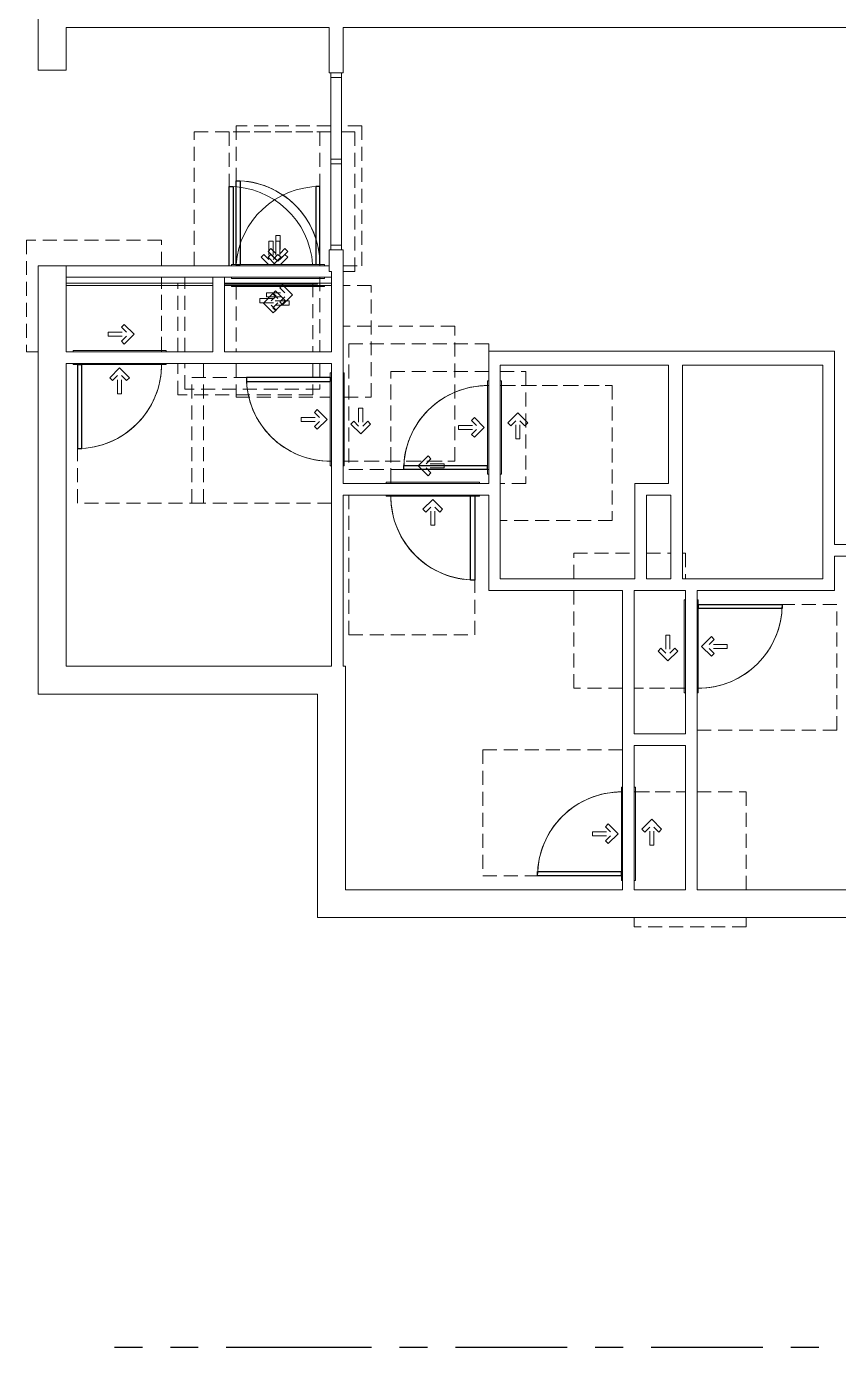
# Model space of a CAD drawing. Header units: inches. Extents: x -121 to 1419, y -1352 to 84.
# Drawn here: x -121 to 228, y -1270 to -703 of the extents above; entities that cross this region are included whole.
import ezdxf

# ---------------------------------------------------------------- set-up
doc = ezdxf.new("R2010")
doc.units = ezdxf.units.IN
doc.header["$MEASUREMENT"] = 0
doc.linetypes.add('ADA Clearance', pattern=[9, 6, -3])
doc.linetypes.add('Grid Line', pattern=[84, 48, -12, 12, -12])
for name, color, linetype, lineweight in [('A-DOOR', 31, 'Continuous', 15), ('A-DOOR-FRAM', 31, 'Continuous', 9), ('A-GLAZ-CWMG', 51, 'Continuous', 9), ('A-WALL', 113, 'Continuous', 15), ('I-WALL', 2, 'Continuous', 15), ('S-GRID', 1, 'Continuous', 9)]:
    doc.layers.add(name, color=color, linetype=linetype, lineweight=lineweight)

# ---------------------------------------------------------------- blocks, each defined once
blk = doc.blocks.new('Door-Single_CE_ - HM Door-2_ HM Frame-V23-ROOF')
at = {"layer": 'A-DOOR', "linetype": 'ADA Clearance', "lineweight": 9}
for p, q in [((-36, 62.5), (18, 62.5)), ((-36, 2.5), (-36, 62.5)), ((18, 62.5), (18, 3)), ((-0.89, 15.47), (-0.89, 7.72)), ((0.86, 15.47), (-0.89, 15.47)), ((0.86, 15.47), (0.86, 7.72)), ((-3.02, 9.85), (-4.26, 8.62)), ((-4.26, 8.62), (-0.02, 4.37)), ((-3.02, 9.85), (-0.89, 7.72)), ((4.22, 8.62), (-0.02, 4.37)), ((2.99, 9.85), (0.86, 7.72)), ((2.99, 9.85), (4.22, 8.62)), ((-18, -3), (-18, -31)), ((40, -2.5), (35, -2.5)), ((40, -50.5), (40, -2.5)), ((-2.02, -5.79), (-6.26, -10.04)), ((-2.02, -14.28), (-6.26, -10.04)), ((-0.78, -7.03), (-2.91, -9.16)), ((4.84, -9.16), (-2.91, -9.16)), ((4.84, -10.91), (-2.91, -10.91)), ((-0.78, -13.04), (-2.91, -10.91)), ((-0.78, -7.03), (-2.02, -5.79)), ((4.84, -10.91), (4.84, -9.16)), ((-0.78, -13.04), (-2.02, -14.28)), ((-18, -39.5), (-18, -50.5)), ((-18, -50.5), (40, -50.5))]:
    blk.add_line(p, q, dxfattribs=at)
at = {"layer": 'A-DOOR'}
for p, q in [((18, 39), (16.25, 39)), ((16.25, 39), (16.25, 3)), ((18, 3), (18, 39))]:
    blk.add_line(p, q, dxfattribs=at)
at = {"layer": 'A-DOOR', "lineweight": 25}
for p, q in [((18, 39), (16.25, 39)), ((16.25, 39), (16.25, 3)), ((18, 3), (18, 39))]:
    blk.add_line(p, q, dxfattribs=at)
at = {"layer": 'A-DOOR', "lineweight": 9}
blk.add_arc((18, 3), 36, 90, 179.9988, dxfattribs=at)
blk.add_arc((18, 3), 36, 90, 179.9988, dxfattribs=at)
blk.add_arc((18, 3), 36, 90, 179.9988, dxfattribs=at)
blk.add_arc((18, 3), 36, 90, 179.9988, dxfattribs=at)
blk = doc.blocks.new('Door-Single_CE_ - HM Door-2_ HM Frame-V1-ROOF')
at = {"layer": 'A-DOOR', "linetype": 'ADA Clearance', "lineweight": 9}
for p, q in [((-36, 62.5), (18, 62.5)), ((-36, 2.5), (-36, 62.5)), ((18, 62.5), (18, 3)), ((-0.89, 15.47), (-0.89, 7.72)), ((0.86, 15.47), (-0.89, 15.47)), ((0.86, 15.47), (0.86, 7.72)), ((-3.02, 9.85), (-4.26, 8.62)), ((-4.26, 8.62), (-0.02, 4.37)), ((-3.02, 9.85), (-0.89, 7.72)), ((4.22, 8.62), (-0.02, 4.37)), ((2.99, 9.85), (0.86, 7.72)), ((2.99, 9.85), (4.22, 8.62)), ((-18, -3), (-18, -50.5)), ((40, -50.5), (40, -2.5)), ((-2.02, -5.79), (-6.26, -10.04)), ((-2.02, -14.28), (-6.26, -10.04)), ((-0.78, -7.03), (-2.91, -9.16)), ((4.84, -9.16), (-2.91, -9.16)), ((4.84, -10.91), (-2.91, -10.91)), ((-0.78, -13.04), (-2.91, -10.91)), ((-0.78, -7.03), (-2.02, -5.79)), ((4.84, -10.91), (4.84, -9.16)), ((-0.78, -13.04), (-2.02, -14.28)), ((-18, -50.5), (40, -50.5))]:
    blk.add_line(p, q, dxfattribs=at)
at = {"layer": 'A-DOOR'}
for p, q in [((18, 39), (16.25, 39)), ((16.25, 39), (16.25, 3)), ((18, 3), (18, 39))]:
    blk.add_line(p, q, dxfattribs=at)
at = {"layer": 'A-DOOR', "lineweight": 25}
for p, q in [((18, 39), (16.25, 39)), ((16.25, 39), (16.25, 3)), ((18, 3), (18, 39))]:
    blk.add_line(p, q, dxfattribs=at)
at = {"layer": 'A-DOOR', "lineweight": 9}
blk.add_arc((18, 3), 36, 90, 179.9988, dxfattribs=at)
blk.add_arc((18, 3), 36, 90, 179.9988, dxfattribs=at)
blk.add_arc((18, 3), 36, 90, 179.9988, dxfattribs=at)
blk.add_arc((18, 3), 36, 90, 179.9988, dxfattribs=at)
blk = doc.blocks.new('Door-Single_CE_ - HM Door-2_ HM Frame-5139295-ROOF')
at = {"layer": 'A-DOOR', "linetype": 'ADA Clearance', "lineweight": 9}
for p, q in [((-18, 50.5), (24, 50.5)), ((-18, 3), (-18, 50.5)), ((29, 50.5), (40, 50.5)), ((40, 50.5), (40, 2.5)), ((-2.02, 14.28), (-6.26, 10.04)), ((-0.78, 13.04), (-2.91, 10.91)), ((-0.78, 13.04), (-2.02, 14.28)), ((-2.02, 5.79), (-6.26, 10.04)), ((4.84, 10.91), (-2.91, 10.91)), ((4.84, 9.16), (-2.91, 9.16)), ((-0.78, 7.03), (-2.91, 9.16)), ((-0.78, 7.03), (-2.02, 5.79)), ((4.84, 10.91), (4.84, 9.16)), ((40, 2.5), (29, 2.5)), ((-36, -2.5), (-36, -62.5)), ((-4.26, -8.62), (-0.02, -4.37)), ((4.22, -8.62), (-0.02, -4.37)), ((18, -62.5), (18, -3)), ((-3.02, -9.85), (-4.26, -8.62)), ((-3.02, -9.85), (-0.89, -7.72)), ((-0.89, -15.47), (-0.89, -7.72)), ((0.86, -15.47), (0.86, -7.72)), ((2.99, -9.85), (0.86, -7.72)), ((2.99, -9.85), (4.22, -8.62)), ((0.86, -15.47), (-0.89, -15.47)), ((-36, -62.5), (18, -62.5))]:
    blk.add_line(p, q, dxfattribs=at)
at = {"layer": 'A-DOOR'}
for p, q in [((16.25, -39), (16.25, -3)), ((18, -3), (18, -39)), ((18, -39), (16.25, -39))]:
    blk.add_line(p, q, dxfattribs=at)
at = {"layer": 'A-DOOR', "lineweight": 25}
for p, q in [((16.25, -39), (16.25, -3)), ((18, -3), (18, -39)), ((18, -39), (16.25, -39))]:
    blk.add_line(p, q, dxfattribs=at)
at = {"layer": 'A-DOOR', "lineweight": 9}
blk.add_arc((18, -3), 36, 180.0012, 270, dxfattribs=at)
blk.add_arc((18, -3), 36, 180.0012, 270, dxfattribs=at)
blk.add_arc((18, -3), 36, 180.0012, 270, dxfattribs=at)
blk.add_arc((18, -3), 36, 180.0012, 270, dxfattribs=at)
blk = doc.blocks.new('Door-Single_CE_ - HM Door-2_ HM Frame-V2-ROOF')
at = {"layer": 'A-DOOR', "linetype": 'ADA Clearance', "lineweight": 9}
for p, q in [((-18, 50.5), (40, 50.5)), ((-18, 3), (-18, 50.5)), ((40, 50.5), (40, 2.5)), ((-2.02, 14.28), (-6.26, 10.04)), ((-0.78, 13.04), (-2.91, 10.91)), ((-0.78, 13.04), (-2.02, 14.28)), ((-2.02, 5.79), (-6.26, 10.04)), ((4.84, 10.91), (-2.91, 10.91)), ((4.84, 9.16), (-2.91, 9.16)), ((-0.78, 7.03), (-2.91, 9.16)), ((-0.78, 7.03), (-2.02, 5.79)), ((4.84, 10.91), (4.84, 9.16)), ((-32.73, -2.5), (-36, -2.5)), ((-36, -2.5), (-36, -62.5)), ((-4.26, -8.62), (-0.02, -4.37)), ((4.22, -8.62), (-0.02, -4.37)), ((18, -62.5), (18, -3)), ((-3.02, -9.85), (-4.26, -8.62)), ((-3.02, -9.85), (-0.89, -7.72)), ((-0.89, -15.47), (-0.89, -7.72)), ((0.86, -15.47), (0.86, -7.72)), ((2.99, -9.85), (0.86, -7.72)), ((2.99, -9.85), (4.22, -8.62)), ((0.86, -15.47), (-0.89, -15.47)), ((-36, -62.5), (18, -62.5))]:
    blk.add_line(p, q, dxfattribs=at)
at = {"layer": 'A-DOOR'}
for p, q in [((16.25, -39), (16.25, -3)), ((18, -3), (18, -39)), ((18, -39), (16.25, -39))]:
    blk.add_line(p, q, dxfattribs=at)
at = {"layer": 'A-DOOR', "lineweight": 25}
for p, q in [((16.25, -39), (16.25, -3)), ((18, -3), (18, -39)), ((18, -39), (16.25, -39))]:
    blk.add_line(p, q, dxfattribs=at)
at = {"layer": 'A-DOOR', "lineweight": 9}
blk.add_arc((18, -3), 36, 180.0012, 270, dxfattribs=at)
blk.add_arc((18, -3), 36, 180.0012, 270, dxfattribs=at)
blk.add_arc((18, -3), 36, 180.0012, 270, dxfattribs=at)
blk.add_arc((18, -3), 36, 180.0012, 270, dxfattribs=at)
blk = doc.blocks.new('Door-Single_CE_ - HM Door-2_ HM Frame-V3-ROOF')
at = {"layer": 'A-DOOR', "linetype": 'ADA Clearance', "lineweight": 9}
for p, q in [((-18, 50.5), (24, 50.5)), ((-18, 29.5), (-18, 50.5)), ((36, 50.5), (40, 50.5)), ((40, 50.5), (40, 2.5)), ((-18, 3), (-18, 24.5)), ((-2.02, 14.28), (-6.26, 10.04)), ((-0.78, 13.04), (-2.91, 10.91)), ((-0.78, 13.04), (-2.02, 14.28)), ((-2.02, 5.79), (-6.26, 10.04)), ((4.84, 10.91), (-2.91, 10.91)), ((4.84, 9.16), (-2.91, 9.16)), ((-0.78, 7.03), (-2.91, 9.16)), ((-0.78, 7.03), (-2.02, 5.79)), ((4.84, 10.91), (4.84, 9.16)), ((40, 2.5), (36, 2.5)), ((-36, -2.5), (-36, -62.5)), ((-4.26, -8.62), (-0.02, -4.37)), ((4.22, -8.62), (-0.02, -4.37)), ((18, -62.5), (18, -3)), ((-3.02, -9.85), (-4.26, -8.62)), ((-3.02, -9.85), (-0.89, -7.72)), ((-0.89, -15.47), (-0.89, -7.72)), ((0.86, -15.47), (0.86, -7.72)), ((2.99, -9.85), (0.86, -7.72)), ((2.99, -9.85), (4.22, -8.62)), ((0.86, -15.47), (-0.89, -15.47)), ((-36, -62.5), (18, -62.5))]:
    blk.add_line(p, q, dxfattribs=at)
at = {"layer": 'A-DOOR'}
for p, q in [((16.25, -39), (16.25, -3)), ((18, -3), (18, -39)), ((18, -39), (16.25, -39))]:
    blk.add_line(p, q, dxfattribs=at)
at = {"layer": 'A-DOOR', "lineweight": 25}
for p, q in [((16.25, -39), (16.25, -3)), ((18, -3), (18, -39)), ((18, -39), (16.25, -39))]:
    blk.add_line(p, q, dxfattribs=at)
at = {"layer": 'A-DOOR', "lineweight": 9}
blk.add_arc((18, -3), 36, 180.0012, 270, dxfattribs=at)
blk.add_arc((18, -3), 36, 180.0012, 270, dxfattribs=at)
blk.add_arc((18, -3), 36, 180.0012, 270, dxfattribs=at)
blk.add_arc((18, -3), 36, 180.0012, 270, dxfattribs=at)
blk = doc.blocks.new('Door-Single_CE_ - HM Door-2_ HM Frame-V4-ROOF')
at = {"layer": 'A-DOOR', "linetype": 'ADA Clearance', "lineweight": 9}
for p, q in [((-18, 50.5), (24, 50.5)), ((-18, 29.5), (-18, 50.5)), ((29, 50.5), (40, 50.5)), ((40, 50.5), (40, 24.25)), ((-18, 3), (-18, 24.5)), ((40, 19.25), (40, 8.75)), ((-2.02, 14.28), (-6.26, 10.04)), ((-0.78, 13.04), (-2.91, 10.91)), ((-0.78, 13.04), (-2.02, 14.28)), ((-2.02, 5.79), (-6.26, 10.04)), ((4.84, 10.91), (-2.91, 10.91)), ((4.84, 9.16), (-2.91, 9.16)), ((-0.78, 7.03), (-2.91, 9.16)), ((-0.78, 7.03), (-2.02, 5.79)), ((4.84, 10.91), (4.84, 9.16)), ((40, 2.5), (29, 2.5)), ((40, 3.75), (40, 2.5)), ((-36, -2.5), (-36, -62.5)), ((-4.26, -8.62), (-0.02, -4.37)), ((4.22, -8.62), (-0.02, -4.37)), ((18, -62.5), (18, -3)), ((-3.02, -9.85), (-4.26, -8.62)), ((-3.02, -9.85), (-0.89, -7.72)), ((-0.89, -15.47), (-0.89, -7.72)), ((0.86, -15.47), (0.86, -7.72)), ((2.99, -9.85), (0.86, -7.72)), ((2.99, -9.85), (4.22, -8.62)), ((0.86, -15.47), (-0.89, -15.47)), ((-36, -62.5), (18, -62.5))]:
    blk.add_line(p, q, dxfattribs=at)
at = {"layer": 'A-DOOR'}
for p, q in [((16.25, -39), (16.25, -3)), ((18, -3), (18, -39)), ((18, -39), (16.25, -39))]:
    blk.add_line(p, q, dxfattribs=at)
at = {"layer": 'A-DOOR', "lineweight": 25}
for p, q in [((16.25, -39), (16.25, -3)), ((18, -3), (18, -39)), ((18, -39), (16.25, -39))]:
    blk.add_line(p, q, dxfattribs=at)
at = {"layer": 'A-DOOR', "lineweight": 9}
blk.add_arc((18, -3), 36, 180.0012, 270, dxfattribs=at)
blk.add_arc((18, -3), 36, 180.0012, 270, dxfattribs=at)
blk.add_arc((18, -3), 36, 180.0012, 270, dxfattribs=at)
blk.add_arc((18, -3), 36, 180.0012, 270, dxfattribs=at)
blk = doc.blocks.new('Door-Single_CE_ - HM Door-2_ HM Frame-V33-ROOF')
at = {"layer": 'A-DOOR', "linetype": 'ADA Clearance', "lineweight": 9}
for p, q in [((-36, 62.5), (18, 62.5)), ((-36, 2.5), (-36, 62.5)), ((18, 62.5), (18, 3)), ((-0.89, 15.47), (-0.89, 7.72)), ((0.86, 15.47), (-0.89, 15.47)), ((0.86, 15.47), (0.86, 7.72)), ((-3.02, 9.85), (-4.26, 8.62)), ((-4.26, 8.62), (-0.02, 4.37)), ((-3.02, 9.85), (-0.89, 7.72)), ((4.22, 8.62), (-0.02, 4.37)), ((2.99, 9.85), (0.86, 7.72)), ((2.99, 9.85), (4.22, 8.62)), ((-18, -3), (-18, -32)), ((40, -2.5), (35, -2.5)), ((40, -50.5), (40, -2.5)), ((-2.02, -5.79), (-6.26, -10.04)), ((-2.02, -14.28), (-6.26, -10.04)), ((-0.78, -7.03), (-2.91, -9.16)), ((4.84, -9.16), (-2.91, -9.16)), ((4.84, -10.91), (-2.91, -10.91)), ((-0.78, -13.04), (-2.91, -10.91)), ((-0.78, -7.03), (-2.02, -5.79)), ((4.84, -10.91), (4.84, -9.16)), ((-0.78, -13.04), (-2.02, -14.28)), ((-18, -39.5), (-18, -50.5)), ((-18, -50.5), (40, -50.5))]:
    blk.add_line(p, q, dxfattribs=at)
at = {"layer": 'A-DOOR'}
for p, q in [((18, 39), (16.25, 39)), ((16.25, 39), (16.25, 3)), ((18, 3), (18, 39))]:
    blk.add_line(p, q, dxfattribs=at)
at = {"layer": 'A-DOOR', "lineweight": 25}
for p, q in [((18, 39), (16.25, 39)), ((16.25, 39), (16.25, 3)), ((18, 3), (18, 39))]:
    blk.add_line(p, q, dxfattribs=at)
at = {"layer": 'A-DOOR', "lineweight": 9}
blk.add_arc((18, 3), 36, 90, 179.9988, dxfattribs=at)
blk.add_arc((18, 3), 36, 90, 179.9988, dxfattribs=at)
blk.add_arc((18, 3), 36, 90, 179.9988, dxfattribs=at)
blk.add_arc((18, 3), 36, 90, 179.9988, dxfattribs=at)
blk = doc.blocks.new('Door-Single_CE_ - HM Door-2_ HM Frame-V64-ROOF')
at = {"layer": 'A-DOOR', "linetype": 'ADA Clearance', "lineweight": 9}
for p, q in [((-36, 62.5), (18, 62.5)), ((-36, 2.5), (-36, 62.5)), ((18, 62.5), (18, 2.5)), ((-0.89, 15.47), (-0.89, 7.72)), ((0.86, 15.47), (-0.89, 15.47)), ((0.86, 15.47), (0.86, 7.72)), ((-3.02, 9.85), (-4.26, 8.62)), ((-4.26, 8.62), (-0.02, 4.37)), ((-3.02, 9.85), (-0.89, 7.72)), ((4.22, 8.62), (-0.02, 4.37)), ((2.99, 9.85), (0.86, 7.72)), ((2.99, 9.85), (4.22, 8.62)), ((-18, -2.5), (-18, -34.5)), ((40, -2.5), (35, -2.5)), ((40, -50.5), (40, -2.5)), ((-2.02, -5.79), (-6.26, -10.04)), ((-2.02, -14.28), (-6.26, -10.04)), ((-0.78, -7.03), (-2.91, -9.16)), ((4.84, -9.16), (-2.91, -9.16)), ((4.84, -10.91), (-2.91, -10.91)), ((-0.78, -13.04), (-2.91, -10.91)), ((-0.78, -7.03), (-2.02, -5.79)), ((4.84, -10.91), (4.84, -9.16)), ((-0.78, -13.04), (-2.02, -14.28)), ((-18, -39.5), (-18, -50.5)), ((-18, -50.5), (40, -50.5))]:
    blk.add_line(p, q, dxfattribs=at)
at = {"layer": 'A-DOOR'}
for p, q in [((18, 39), (16.25, 39)), ((16.25, 39), (16.25, 3)), ((18, 3), (18, 39)), ((16.25, 3), (18, 3))]:
    blk.add_line(p, q, dxfattribs=at)
at = {"layer": 'A-DOOR', "lineweight": 25}
for p, q in [((18, 39), (16.25, 39)), ((16.25, 39), (16.25, 3)), ((18, 3), (18, 39)), ((18, 3), (16.25, 3))]:
    blk.add_line(p, q, dxfattribs=at)
at = {"layer": 'A-DOOR', "lineweight": 9}
for end in [179.9988, 180.5, 180.5, 180.5]:
    blk.add_arc((18, 3), 36, 90, end, dxfattribs=at)
at = {"layer": 'A-DOOR-FRAM'}
for p, q in [((-20, 3), (20, 3)), ((-20, 2.5), (-20, 3)), ((20, 3), (20, 2.5)), ((-20, -3), (-20, -2.5)), ((20, -3), (-20, -3)), ((20, -2.5), (20, -3))]:
    blk.add_line(p, q, dxfattribs=at)
blk = doc.blocks.new('Door-Single_CE_ - HM Door-2_ HM Frame-V39-ROOF')
at = {"layer": 'A-DOOR', "linetype": 'ADA Clearance', "lineweight": 9}
for p, q in [((-36, 62.5), (18, 62.5)), ((-36, 2.5), (-36, 62.5)), ((18, 62.5), (18, 2.5)), ((-0.89, 15.47), (-0.89, 7.72)), ((0.86, 15.47), (-0.89, 15.47)), ((0.86, 15.47), (0.86, 7.72)), ((-3.02, 9.85), (-4.26, 8.62)), ((-4.26, 8.62), (-0.02, 4.37)), ((-3.02, 9.85), (-0.89, 7.72)), ((4.22, 8.62), (-0.02, 4.37)), ((2.99, 9.85), (0.86, 7.72)), ((2.99, 9.85), (4.22, 8.62)), ((-18, -2.5), (-18, -50.5)), ((40, -50.5), (40, -2.5)), ((-2.02, -5.79), (-6.26, -10.04)), ((-2.02, -14.28), (-6.26, -10.04)), ((-0.78, -7.03), (-2.91, -9.16)), ((4.84, -9.16), (-2.91, -9.16)), ((4.84, -10.91), (-2.91, -10.91)), ((-0.78, -13.04), (-2.91, -10.91)), ((-0.78, -7.03), (-2.02, -5.79)), ((4.84, -10.91), (4.84, -9.16)), ((-0.78, -13.04), (-2.02, -14.28)), ((-18, -50.5), (40, -50.5))]:
    blk.add_line(p, q, dxfattribs=at)
at = {"layer": 'A-DOOR'}
for p, q in [((18, 39), (16.25, 39)), ((16.25, 39), (16.25, 3)), ((18, 3), (18, 39)), ((16.25, 3), (18, 3))]:
    blk.add_line(p, q, dxfattribs=at)
at = {"layer": 'A-DOOR', "lineweight": 25}
for p, q in [((18, 39), (16.25, 39)), ((16.25, 39), (16.25, 3)), ((18, 3), (18, 39)), ((18, 3), (16.25, 3))]:
    blk.add_line(p, q, dxfattribs=at)
at = {"layer": 'A-DOOR', "lineweight": 9}
for end in [179.9988, 180.5, 180.5, 180.5]:
    blk.add_arc((18, 3), 36, 90, end, dxfattribs=at)
at = {"layer": 'A-DOOR-FRAM'}
for p, q in [((-20, 3), (20, 3)), ((-20, 2.5), (-20, 3)), ((20, 3), (20, 2.5)), ((-20, -3), (-20, -2.5)), ((20, -3), (-20, -3)), ((20, -2.5), (20, -3))]:
    blk.add_line(p, q, dxfattribs=at)
blk = doc.blocks.new('Door-Single_CE_ - HM Door-2_ HM Frame-V40-ROOF')
at = {"layer": 'A-DOOR', "linetype": 'ADA Clearance', "lineweight": 9}
for p, q in [((-18, 50.5), (24, 50.5)), ((-18, 2.5), (-18, 50.5)), ((29, 50.5), (40, 50.5)), ((40, 50.5), (40, 2.5)), ((-2.02, 14.28), (-6.26, 10.04)), ((-0.78, 13.04), (-2.91, 10.91)), ((-0.78, 13.04), (-2.02, 14.28)), ((-2.02, 5.79), (-6.26, 10.04)), ((4.84, 10.91), (-2.91, 10.91)), ((4.84, 9.16), (-2.91, 9.16)), ((-0.78, 7.03), (-2.91, 9.16)), ((-0.78, 7.03), (-2.02, 5.79)), ((4.84, 10.91), (4.84, 9.16)), ((40, 2.5), (29, 2.5)), ((-36, -2.5), (-36, -62.5)), ((-4.26, -8.62), (-0.02, -4.37)), ((4.22, -8.62), (-0.02, -4.37)), ((18, -62.5), (18, -2.5)), ((-3.02, -9.85), (-4.26, -8.62)), ((-3.02, -9.85), (-0.89, -7.72)), ((-0.89, -15.47), (-0.89, -7.72)), ((0.86, -15.47), (0.86, -7.72)), ((2.99, -9.85), (0.86, -7.72)), ((2.99, -9.85), (4.22, -8.62)), ((0.86, -15.47), (-0.89, -15.47)), ((-36, -62.5), (18, -62.5))]:
    blk.add_line(p, q, dxfattribs=at)
at = {"layer": 'A-DOOR'}
for p, q in [((16.25, -39), (16.25, -3)), ((16.25, -3), (18, -3)), ((18, -3), (18, -39)), ((18, -39), (16.25, -39))]:
    blk.add_line(p, q, dxfattribs=at)
at = {"layer": 'A-DOOR', "lineweight": 25}
for p, q in [((16.25, -39), (16.25, -3)), ((18, -3), (16.25, -3)), ((18, -3), (18, -39)), ((18, -39), (16.25, -39))]:
    blk.add_line(p, q, dxfattribs=at)
at = {"layer": 'A-DOOR', "lineweight": 9}
for start in [179.5, 179.5, 179.5, 180.0012]:
    blk.add_arc((18, -3), 36, start, 270, dxfattribs=at)
at = {"layer": 'A-DOOR-FRAM'}
for p, q in [((-20, 3), (20, 3)), ((-20, 2.5), (-20, 3)), ((20, 3), (20, 2.5)), ((-20, -3), (-20, -2.5)), ((20, -3), (-20, -3)), ((20, -2.5), (20, -3))]:
    blk.add_line(p, q, dxfattribs=at)
blk = doc.blocks.new('Door-Single_CE_ - HM Door-2_ HM Frame-V41-ROOF')
at = {"layer": 'A-DOOR', "linetype": 'ADA Clearance', "lineweight": 9}
for p, q in [((-18, 50.5), (40, 50.5)), ((-18, 2.5), (-18, 50.5)), ((40, 50.5), (40, 2.5)), ((-2.02, 14.28), (-6.26, 10.04)), ((-0.78, 13.04), (-2.91, 10.91)), ((-0.78, 13.04), (-2.02, 14.28)), ((-2.02, 5.79), (-6.26, 10.04)), ((4.84, 10.91), (-2.91, 10.91)), ((4.84, 9.16), (-2.91, 9.16)), ((-0.78, 7.03), (-2.91, 9.16)), ((-0.78, 7.03), (-2.02, 5.79)), ((4.84, 10.91), (4.84, 9.16)), ((-32.73, -2.5), (-36, -2.5)), ((-36, -2.5), (-36, -62.5)), ((-4.26, -8.62), (-0.02, -4.37)), ((4.22, -8.62), (-0.02, -4.37)), ((18, -62.5), (18, -2.5)), ((-3.02, -9.85), (-4.26, -8.62)), ((-3.02, -9.85), (-0.89, -7.72)), ((-0.89, -15.47), (-0.89, -7.72)), ((0.86, -15.47), (0.86, -7.72)), ((2.99, -9.85), (0.86, -7.72)), ((2.99, -9.85), (4.22, -8.62)), ((0.86, -15.47), (-0.89, -15.47)), ((-36, -62.5), (18, -62.5))]:
    blk.add_line(p, q, dxfattribs=at)
at = {"layer": 'A-DOOR'}
for p, q in [((16.25, -39), (16.25, -3)), ((16.25, -3), (18, -3)), ((18, -3), (18, -39)), ((18, -39), (16.25, -39))]:
    blk.add_line(p, q, dxfattribs=at)
at = {"layer": 'A-DOOR', "lineweight": 25}
for p, q in [((16.25, -39), (16.25, -3)), ((18, -3), (16.25, -3)), ((18, -3), (18, -39)), ((18, -39), (16.25, -39))]:
    blk.add_line(p, q, dxfattribs=at)
at = {"layer": 'A-DOOR', "lineweight": 9}
for start in [179.5, 179.5, 179.5, 180.0012]:
    blk.add_arc((18, -3), 36, start, 270, dxfattribs=at)
at = {"layer": 'A-DOOR-FRAM'}
for p, q in [((-20, 3), (20, 3)), ((-20, 2.5), (-20, 3)), ((20, 3), (20, 2.5)), ((-20, -3), (-20, -2.5)), ((20, -3), (-20, -3)), ((20, -2.5), (20, -3))]:
    blk.add_line(p, q, dxfattribs=at)
blk = doc.blocks.new('Door-Single_CE_ - HM Door-2_ HM Frame-V42-ROOF')
at = {"layer": 'A-DOOR', "linetype": 'ADA Clearance', "lineweight": 9}
for p, q in [((-18, 50.5), (24, 50.5)), ((-18, 29.5), (-18, 50.5)), ((36, 50.5), (40, 50.5)), ((40, 50.5), (40, 2.5)), ((-18, 2.5), (-18, 24.5)), ((-2.02, 14.28), (-6.26, 10.04)), ((-0.78, 13.04), (-2.91, 10.91)), ((-0.78, 13.04), (-2.02, 14.28)), ((-2.02, 5.79), (-6.26, 10.04)), ((4.84, 10.91), (-2.91, 10.91)), ((4.84, 9.16), (-2.91, 9.16)), ((-0.78, 7.03), (-2.91, 9.16)), ((-0.78, 7.03), (-2.02, 5.79)), ((4.84, 10.91), (4.84, 9.16)), ((40, 2.5), (36, 2.5)), ((-36, -2.5), (-36, -62.5)), ((-4.26, -8.62), (-0.02, -4.37)), ((4.22, -8.62), (-0.02, -4.37)), ((18, -62.5), (18, -2.5)), ((-3.02, -9.85), (-4.26, -8.62)), ((-3.02, -9.85), (-0.89, -7.72)), ((-0.89, -15.47), (-0.89, -7.72)), ((0.86, -15.47), (0.86, -7.72)), ((2.99, -9.85), (0.86, -7.72)), ((2.99, -9.85), (4.22, -8.62)), ((0.86, -15.47), (-0.89, -15.47)), ((-36, -62.5), (18, -62.5))]:
    blk.add_line(p, q, dxfattribs=at)
at = {"layer": 'A-DOOR'}
for p, q in [((16.25, -39), (16.25, -3)), ((16.25, -3), (18, -3)), ((18, -3), (18, -39)), ((18, -39), (16.25, -39))]:
    blk.add_line(p, q, dxfattribs=at)
at = {"layer": 'A-DOOR', "lineweight": 25}
for p, q in [((16.25, -39), (16.25, -3)), ((18, -3), (16.25, -3)), ((18, -3), (18, -39)), ((18, -39), (16.25, -39))]:
    blk.add_line(p, q, dxfattribs=at)
at = {"layer": 'A-DOOR', "lineweight": 9}
for start in [179.5, 179.5, 179.5, 180.0012]:
    blk.add_arc((18, -3), 36, start, 270, dxfattribs=at)
at = {"layer": 'A-DOOR-FRAM'}
for p, q in [((-20, 3), (20, 3)), ((-20, 2.5), (-20, 3)), ((20, 3), (20, 2.5)), ((-20, -3), (-20, -2.5)), ((20, -3), (-20, -3)), ((20, -2.5), (20, -3))]:
    blk.add_line(p, q, dxfattribs=at)
blk = doc.blocks.new('Door-Single_CE_ - HM Door-2_ HM Frame-V43-ROOF')
at = {"layer": 'A-DOOR', "linetype": 'ADA Clearance', "lineweight": 9}
for p, q in [((-18, 50.5), (24, 50.5)), ((-18, 29.5), (-18, 50.5)), ((29, 50.5), (40, 50.5)), ((40, 50.5), (40, 24.25)), ((-18, 2.5), (-18, 24.5)), ((40, 19.25), (40, 8.75)), ((-2.02, 14.28), (-6.26, 10.04)), ((-0.78, 13.04), (-2.91, 10.91)), ((-0.78, 13.04), (-2.02, 14.28)), ((-2.02, 5.79), (-6.26, 10.04)), ((4.84, 10.91), (-2.91, 10.91)), ((4.84, 9.16), (-2.91, 9.16)), ((-0.78, 7.03), (-2.91, 9.16)), ((-0.78, 7.03), (-2.02, 5.79)), ((4.84, 10.91), (4.84, 9.16)), ((40, 2.5), (29, 2.5)), ((40, 3.75), (40, 2.5)), ((-36, -2.5), (-36, -62.5)), ((-4.26, -8.62), (-0.02, -4.37)), ((4.22, -8.62), (-0.02, -4.37)), ((18, -62.5), (18, -2.5)), ((-3.02, -9.85), (-4.26, -8.62)), ((-3.02, -9.85), (-0.89, -7.72)), ((-0.89, -15.47), (-0.89, -7.72)), ((0.86, -15.47), (0.86, -7.72)), ((2.99, -9.85), (0.86, -7.72)), ((2.99, -9.85), (4.22, -8.62)), ((0.86, -15.47), (-0.89, -15.47)), ((-36, -62.5), (18, -62.5))]:
    blk.add_line(p, q, dxfattribs=at)
at = {"layer": 'A-DOOR'}
for p, q in [((16.25, -39), (16.25, -3)), ((16.25, -3), (18, -3)), ((18, -3), (18, -39)), ((18, -39), (16.25, -39))]:
    blk.add_line(p, q, dxfattribs=at)
at = {"layer": 'A-DOOR', "lineweight": 25}
for p, q in [((16.25, -39), (16.25, -3)), ((18, -3), (16.25, -3)), ((18, -3), (18, -39)), ((18, -39), (16.25, -39))]:
    blk.add_line(p, q, dxfattribs=at)
at = {"layer": 'A-DOOR', "lineweight": 9}
for start in [179.5, 179.5, 179.5, 180.0012]:
    blk.add_arc((18, -3), 36, start, 270, dxfattribs=at)
at = {"layer": 'A-DOOR-FRAM'}
for p, q in [((-20, 3), (20, 3)), ((-20, 2.5), (-20, 3)), ((20, 3), (20, 2.5)), ((-20, -3), (-20, -2.5)), ((20, -3), (-20, -3)), ((20, -2.5), (20, -3))]:
    blk.add_line(p, q, dxfattribs=at)
blk = doc.blocks.new('Rectangular Mullion - 4 1_2_ x 2_ Rectangular_CE_-5140544-ROOF')
at = {"layer": 'A-GLAZ-CWMG'}
for p, q in [((927.95, -599.11), (932.45, -599.11)), ((927.95, -634.11), (927.95, -599.11)), ((932.45, -599.11), (932.45, -634.11)), ((932.45, -634.11), (927.95, -634.11))]:
    blk.add_line(p, q, dxfattribs=at)
blk = doc.blocks.new('Rectangular Mullion - 4 1_2_ x 2_ Rectangular_CE_-5140475-ROOF')
at = {"layer": 'A-GLAZ-CWMG'}
for p, q in [((-2, -2.25), (-2, 2.25)), ((-2, 2.25), (0, 2.25)), ((0, 2.25), (0, -2.25)), ((0, -2.25), (-2, -2.25))]:
    blk.add_line(p, q, dxfattribs=at)
blk = doc.blocks.new('Rectangular Mullion - 4 1_2_ x 2_ Rectangular_CE_-5140476-ROOF')
at = {"layer": 'A-GLAZ-CWMG'}
for p, q in [((0, 2.25), (-2, 2.25)), ((-2, 2.25), (-2, -2.25)), ((0, -2.25), (0, 2.25)), ((-2, -2.25), (0, -2.25))]:
    blk.add_line(p, q, dxfattribs=at)
blk = doc.blocks.new('Rectangular Mullion - 4 1_2_ x 2_ Rectangular_CE_-5140546-ROOF')
at = {"layer": 'A-GLAZ-CWMG'}
for p, q in [((-1, -2.25), (-1, 2.25)), ((-1, 2.25), (1, 2.25)), ((1, 2.25), (1, -2.25)), ((1, -2.25), (-1, -2.25))]:
    blk.add_line(p, q, dxfattribs=at)
blk = doc.blocks.new('Door-Single_CE_ - HM Door-2_ HM Frame-V72-ROOF')
at = {"layer": 'A-DOOR', "linetype": 'ADA Clearance', "lineweight": 9}
for p, q in [((-36, 63), (18, 63)), ((-36, 5.5), (-36, 63)), ((18, 63), (18, 6)), ((-0.89, 15.97), (-0.89, 8.22)), ((0.86, 15.97), (-0.89, 15.97)), ((0.86, 15.97), (0.86, 8.22)), ((-3.02, 10.35), (-4.26, 9.12)), ((-4.26, 9.12), (-1.15, 6)), ((-3.02, 10.35), (-0.89, 8.22)), ((2.99, 10.35), (0.86, 8.22)), ((4.22, 9.12), (1.11, 6)), ((2.99, 10.35), (4.22, 9.12)), ((-18, -3), (-18, -31.5)), ((40, -3), (28, -3)), ((40, -51), (40, -3)), ((-2.02, -6.29), (-6.26, -10.54)), ((-2.02, -14.78), (-6.26, -10.54)), ((-0.78, -7.53), (-2.91, -9.66)), ((4.84, -9.66), (-2.91, -9.66)), ((-0.78, -7.53), (-2.02, -6.29)), ((4.84, -11.41), (4.84, -9.66)), ((4.84, -11.41), (-2.91, -11.41)), ((-0.78, -13.54), (-2.91, -11.41)), ((-0.78, -13.54), (-2.02, -14.78)), ((-18, -36.5), (-18, -51)), ((-18, -51), (22.5, -51)), ((28.5, -51), (40, -51))]:
    blk.add_line(p, q, dxfattribs=at)
at = {"layer": 'A-DOOR'}
for p, q in [((18, 39.5), (16.25, 39.5)), ((16.25, 39.5), (16.25, 6)), ((18, 6), (18, 39.5))]:
    blk.add_line(p, q, dxfattribs=at)
at = {"layer": 'A-DOOR', "lineweight": 25}
for p, q in [((18, 39.5), (16.25, 39.5)), ((16.25, 39.5), (16.25, 6)), ((18, 6), (18, 39.5))]:
    blk.add_line(p, q, dxfattribs=at)
at = {"layer": 'A-DOOR', "lineweight": 9}
blk.add_arc((18, 3.5), 36, 90, 176.0106, dxfattribs=at)
blk.add_arc((18, 3.5), 36, 90, 176.0106, dxfattribs=at)
blk.add_arc((18, 3.5), 36, 90, 176.0106, dxfattribs=at)
blk.add_arc((18, 3.5), 36, 90, 176.0106, dxfattribs=at)
at = {"layer": 'A-DOOR-FRAM'}
for p, q in [((-20, -3.5), (-20, -3)), ((20, -3.5), (-20, -3.5)), ((20, -3), (20, -3.5))]:
    blk.add_line(p, q, dxfattribs=at)
blk = doc.blocks.new('Door-Single_CE_ - HM Door-2_ HM Frame-V74-ROOF')
at = {"layer": 'A-DOOR', "linetype": 'ADA Clearance', "lineweight": 9}
for p, q in [((-18, 50.5), (40, 50.5)), ((-18, 37), (-18, 50.5)), ((40, 50.5), (40, 37)), ((-18, 2.5), (-18, 32)), ((40, 32), (40, 2.5)), ((-2.02, 14.28), (-6.26, 10.04)), ((-0.78, 13.04), (-2.91, 10.91)), ((-0.78, 13.04), (-2.02, 14.28)), ((-2.02, 5.79), (-6.26, 10.04)), ((4.84, 10.91), (-2.91, 10.91)), ((4.84, 9.16), (-2.91, 9.16)), ((-0.78, 7.03), (-2.91, 9.16)), ((-0.78, 7.03), (-2.02, 5.79)), ((4.84, 10.91), (4.84, 9.16)), ((-31, -2.5), (-36, -2.5)), ((-36, -2.5), (-36, -62.5)), ((-4.26, -8.62), (-1.15, -5.5)), ((4.22, -8.62), (1.11, -5.5)), ((18, -62.5), (18, -5)), ((-3.02, -9.85), (-4.26, -8.62)), ((-3.02, -9.85), (-0.89, -7.72)), ((-0.89, -15.47), (-0.89, -7.72)), ((0.86, -15.47), (0.86, -7.72)), ((2.99, -9.85), (0.86, -7.72)), ((2.99, -9.85), (4.22, -8.62)), ((0.86, -15.47), (-0.89, -15.47)), ((-36, -62.5), (-30.25, -62.5)), ((-25.75, -62.5), (18, -62.5))]:
    blk.add_line(p, q, dxfattribs=at)
at = {"layer": 'A-DOOR'}
for p, q in [((16.25, -39), (16.25, -5.5)), ((18, -5), (18, -39)), ((18, -39), (16.25, -39))]:
    blk.add_line(p, q, dxfattribs=at)
at = {"layer": 'A-DOOR', "lineweight": 25}
for p, q in [((16.25, -39), (16.25, -5.5)), ((18, -5), (18, -39)), ((18, -39), (16.25, -39))]:
    blk.add_line(p, q, dxfattribs=at)
at = {"layer": 'A-DOOR', "lineweight": 9}
blk.add_arc((18, -3), 36, 183.9894, 270, dxfattribs=at)
blk.add_arc((18, -3), 36, 183.9894, 270, dxfattribs=at)
blk.add_arc((18, -3), 36, 183.9894, 270, dxfattribs=at)
blk.add_arc((18, -3), 36, 183.9894, 270, dxfattribs=at)
at = {"layer": 'A-DOOR-FRAM'}
for p, q in [((-20, 3), (20, 3)), ((-20, 2.5), (-20, 3))]:
    blk.add_line(p, q, dxfattribs=at)
blk = doc.blocks.new('Door-Single_CE_ - HM Door-2_ HM Frame-V76-ROOF')
at = {"layer": 'A-DOOR', "linetype": 'ADA Clearance', "lineweight": 9}
for p, q in [((-18, 50.5), (40, 50.5)), ((-18, 39.5), (-18, 50.5)), ((40, 50.5), (40, 39.5)), ((-18, 2.5), (-18, 34.5)), ((40, 34.5), (40, 2.5)), ((-2.02, 14.28), (-6.26, 10.04)), ((-0.78, 13.04), (-2.91, 10.91)), ((-0.78, 13.04), (-2.02, 14.28)), ((-2.02, 5.79), (-6.26, 10.04)), ((4.84, 10.91), (-2.91, 10.91)), ((4.84, 9.16), (-2.91, 9.16)), ((-0.78, 7.03), (-2.91, 9.16)), ((-0.78, 7.03), (-2.02, 5.79)), ((4.84, 10.91), (4.84, 9.16)), ((-28, -2.5), (-36, -2.5)), ((-36, -2.5), (-36, -62.5)), ((-4.26, -8.62), (-0.02, -4.37)), ((4.22, -8.62), (-0.02, -4.37)), ((18, -62.5), (18, -2.5)), ((-3.02, -9.85), (-4.26, -8.62)), ((-3.02, -9.85), (-0.89, -7.72)), ((-0.89, -15.47), (-0.89, -7.72)), ((0.86, -15.47), (0.86, -7.72)), ((2.99, -9.85), (0.86, -7.72)), ((2.99, -9.85), (4.22, -8.62)), ((0.86, -15.47), (-0.89, -15.47)), ((-36, -62.5), (-27.25, -62.5)), ((-22.75, -62.5), (18, -62.5))]:
    blk.add_line(p, q, dxfattribs=at)
at = {"layer": 'A-DOOR'}
for p, q in [((16.25, -39), (16.25, -3)), ((16.25, -3), (18, -3)), ((18, -3), (18, -39)), ((18, -39), (16.25, -39))]:
    blk.add_line(p, q, dxfattribs=at)
at = {"layer": 'A-DOOR', "lineweight": 25}
for p, q in [((16.25, -39), (16.25, -3)), ((18, -3), (16.25, -3)), ((18, -3), (18, -39)), ((18, -39), (16.25, -39))]:
    blk.add_line(p, q, dxfattribs=at)
at = {"layer": 'A-DOOR', "lineweight": 9}
for start in [179.5, 179.5, 179.5, 180.0012]:
    blk.add_arc((18, -3), 36, start, 270, dxfattribs=at)
at = {"layer": 'A-DOOR-FRAM'}
for p, q in [((-20, 3), (20, 3)), ((-20, 2.5), (-20, 3)), ((20, 3), (20, 2.5)), ((-20, -3), (-20, -2.5)), ((20, -3), (-20, -3)), ((20, -2.5), (20, -3))]:
    blk.add_line(p, q, dxfattribs=at)

msp = doc.modelspace()

# ---------------------------------------------------------------- linework, layer by layer
at = {"layer": 'A-WALL'}
for p, q in [((-115.8, -721.36), (-115.8, -674.36)), ((-103.8, -703.11), (-103.8, -721.36)), ((9.2, -703.11), (-103.8, -703.11)), ((9.2, -722.61), (9.2, -703.11)), ((418.2, -703.11), (15.2, -703.11)), ((15.2, -703.11), (15.2, -722.61)), ((-115.8, -721.36), (-103.8, -721.36)), ((9.2, -722.61), (15.2, -722.61)), ((9.2, -807.86), (9.2, -798.61)), ((15.2, -798.61), (9.2, -798.61)), ((15.2, -798.61), (15.2, -807.86)), ((-115.8, -989.36), (-115.8, -805.36)), ((-103.8, -805.36), (-115.8, -805.36)), ((-103.8, -805.36), (-103.8, -842.36)), ((9.2, -807.86), (10.2, -807.86)), ((-40.8, -813.86), (-103.8, -813.86)), ((10.2, -813.86), (-35.8, -813.86)), ((9.2, -812.86), (10.2, -812.86)), ((77.7, -842.13), (221.2, -842.13)), ((77.7, -842.13), (77.7, -848.13)), ((-103.8, -847.36), (-103.8, -977.36)), ((154.95, -848.13), (82.7, -848.13)), ((154.95, -898.86), (154.95, -848.13)), ((221.2, -848.13), (160.95, -848.13)), ((160.95, -848.13), (160.95, -903.86)), ((154.95, -903.86), (155.95, -903.86)), ((-103.8, -977.36), (10.2, -977.36)), ((16.2, -977.36), (15.2, -977.36)), ((16.2, -977.36), (16.2, -1073.36)), ((4.2, -989.36), (-115.8, -989.36)), ((4.2, -1085.36), (4.2, -989.36)), ((16.2, -1073.36), (135.2, -1073.36)), ((140.2, -1073.36), (162.2, -1073.36)), ((167.2, -1073.36), (288.2, -1073.36)), ((300.2, -1085.36), (4.2, -1085.36))]:
    msp.add_line(p, q, dxfattribs=at)
at = {"layer": 'I-WALL'}
for p, q in [((-103.8, -805.36), (9.2, -805.36)), ((10.2, -810.36), (-103.8, -810.36)), ((-40.8, -842.36), (-40.8, -810.36)), ((-35.8, -810.36), (-35.8, -842.36)), ((10.2, -842.36), (10.2, -807.86)), ((15.2, -807.86), (15.2, -898.86)), ((-40.8, -812.86), (-103.8, -812.86)), ((9.2, -812.86), (-35.8, -812.86)), ((-103.8, -842.36), (-40.8, -842.36)), ((-35.8, -842.36), (10.2, -842.36)), ((226.2, -842.13), (221.2, -842.13)), ((226.2, -842.13), (226.2, -925.13)), ((10.2, -847.36), (-103.8, -847.36)), ((10.2, -977.36), (10.2, -847.36)), ((77.7, -898.86), (77.7, -848.13)), ((82.7, -848.13), (82.7, -939.86)), ((221.2, -939.86), (221.2, -848.13)), ((15.2, -898.86), (77.7, -898.86)), ((140.45, -898.86), (154.95, -898.86)), ((140.45, -939.86), (140.45, -898.86)), ((15.2, -903.86), (15.2, -977.36)), ((77.7, -903.86), (15.2, -903.86)), ((77.7, -944.86), (77.7, -903.86)), ((154.95, -903.86), (145.45, -903.86)), ((145.45, -903.86), (145.45, -939.86)), ((155.95, -939.86), (155.95, -903.86)), ((160.95, -903.86), (160.95, -939.86)), ((226.2, -925.13), (288.7, -925.13)), ((226.2, -930.13), (226.2, -944.86)), ((288.7, -930.13), (226.2, -930.13)), ((82.7, -939.86), (140.45, -939.86)), ((145.45, -939.86), (155.95, -939.86)), ((160.95, -939.86), (221.2, -939.86)), ((135.2, -944.86), (77.7, -944.86)), ((135.2, -1073.36), (135.2, -944.86)), ((162.2, -944.86), (140.2, -944.86)), ((140.2, -944.86), (140.2, -1006.36)), ((162.2, -1006.36), (162.2, -944.86)), ((226.2, -944.86), (167.2, -944.86)), ((167.2, -944.86), (167.2, -1073.36)), ((140.2, -1006.36), (162.2, -1006.36)), ((140.2, -1011.36), (140.2, -1073.36)), ((162.2, -1011.36), (140.2, -1011.36)), ((162.2, -1073.36), (162.2, -1011.36))]:
    msp.add_line(p, q, dxfattribs=at)
at = {"layer": 'S-GRID', "linetype": 'Grid Line', "lineweight": 25}
for p, q in [((13.01, -1270), (-82.99, -1270)), ((1287.44, -1270), (13.01, -1270))]:
    msp.add_line(p, q, dxfattribs=at)

# ---------------------------------------------------------------- block references
at = {"layer": 'A-DOOR', "lineweight": 9}
for name, p, rotation in [('Door-Single_CE_ - HM Door-2_ HM Frame-V74-ROOF', (-15.8, -810.36), 180), ('Door-Single_CE_ - HM Door-2_ HM Frame-V76-ROOF', (-12.8, -807.86), 180), ('Door-Single_CE_ - HM Door-2_ HM Frame-V23-ROOF', (-80.8, -844.86), 180), ('Door-Single_CE_ - HM Door-2_ HM Frame-V33-ROOF', (-80.8, -844.86), 180), ('Door-Single_CE_ - HM Door-2_ HM Frame-V64-ROOF', (-80.8, -844.86), 180), ('Door-Single_CE_ - HM Door-2_ HM Frame-V1-ROOF', (12.7, -871.36), 89.99999999999991), ('Door-Single_CE_ - HM Door-2_ HM Frame-V1-ROOF', (12.7, -871.36), 89.99999999999991), ('Door-Single_CE_ - HM Door-2_ HM Frame-V39-ROOF', (12.7, -871.36), 89.99999999999991), ('Door-Single_CE_ - HM Door-2_ HM Frame-V2-ROOF', (80.2, -874.86), 269.9999999999999), ('Door-Single_CE_ - HM Door-2_ HM Frame-V2-ROOF', (80.2, -874.86), 269.9999999999999), ('Door-Single_CE_ - HM Door-2_ HM Frame-V41-ROOF', (80.2, -874.86), 269.9999999999999), ('Door-Single_CE_ - HM Door-2_ HM Frame-V4-ROOF', (164.7, -968.86), 89.99999999999984), ('Door-Single_CE_ - HM Door-2_ HM Frame-V4-ROOF', (164.7, -968.86), 89.99999999999984), ('Door-Single_CE_ - HM Door-2_ HM Frame-V43-ROOF', (164.7, -968.86), 89.99999999999984), ('Door-Single_CE_ - HM Door-2_ HM Frame-V3-ROOF', (137.7, -1049.36), 269.9999999999998), ('Door-Single_CE_ - HM Door-2_ HM Frame-V3-ROOF', (137.7, -1049.36), 269.9999999999998), ('Door-Single_CE_ - HM Door-2_ HM Frame-V42-ROOF', (137.7, -1049.36), 269.9999999999998)]:
    msp.add_blockref(name, p, dxfattribs=dict(at, rotation=rotation))
for name, p in [('Door-Single_CE_ - HM Door-2_ HM Frame-V72-ROOF', (-12.8, -810.86)), ('Door-Single_CE_ - HM Door-2_ HM Frame-5139295-ROOF', (53.7, -901.36)), ('Door-Single_CE_ - HM Door-2_ HM Frame-5139295-ROOF', (53.7, -901.36)), ('Door-Single_CE_ - HM Door-2_ HM Frame-V40-ROOF', (53.7, -901.36))]:
    msp.add_blockref(name, p, dxfattribs=at)
at = {"layer": 'A-GLAZ-CWMG'}
for name, p, rotation in [('Rectangular Mullion - 4 1_2_ x 2_ Rectangular_CE_-5140476-ROOF', (12.2, -722.61), 89.9999999999998), ('Rectangular Mullion - 4 1_2_ x 2_ Rectangular_CE_-5140544-ROOF', (942.4, -1358.72), 180), ('Rectangular Mullion - 4 1_2_ x 2_ Rectangular_CE_-5140544-ROOF', (942.4, -1395.72), 180)]:
    msp.add_blockref(name, p, dxfattribs=dict(at, rotation=rotation))
at = {"layer": 'A-GLAZ-CWMG', "extrusion": (0, 0, -1), "rotation": 270.0000000000002}
for name, p in [('Rectangular Mullion - 4 1_2_ x 2_ Rectangular_CE_-5140546-ROOF', (-12.2, -760.61)), ('Rectangular Mullion - 4 1_2_ x 2_ Rectangular_CE_-5140475-ROOF', (-12.2, -798.61))]:
    msp.add_blockref(name, p, dxfattribs=at)

doc.saveas('drawing.dxf')
